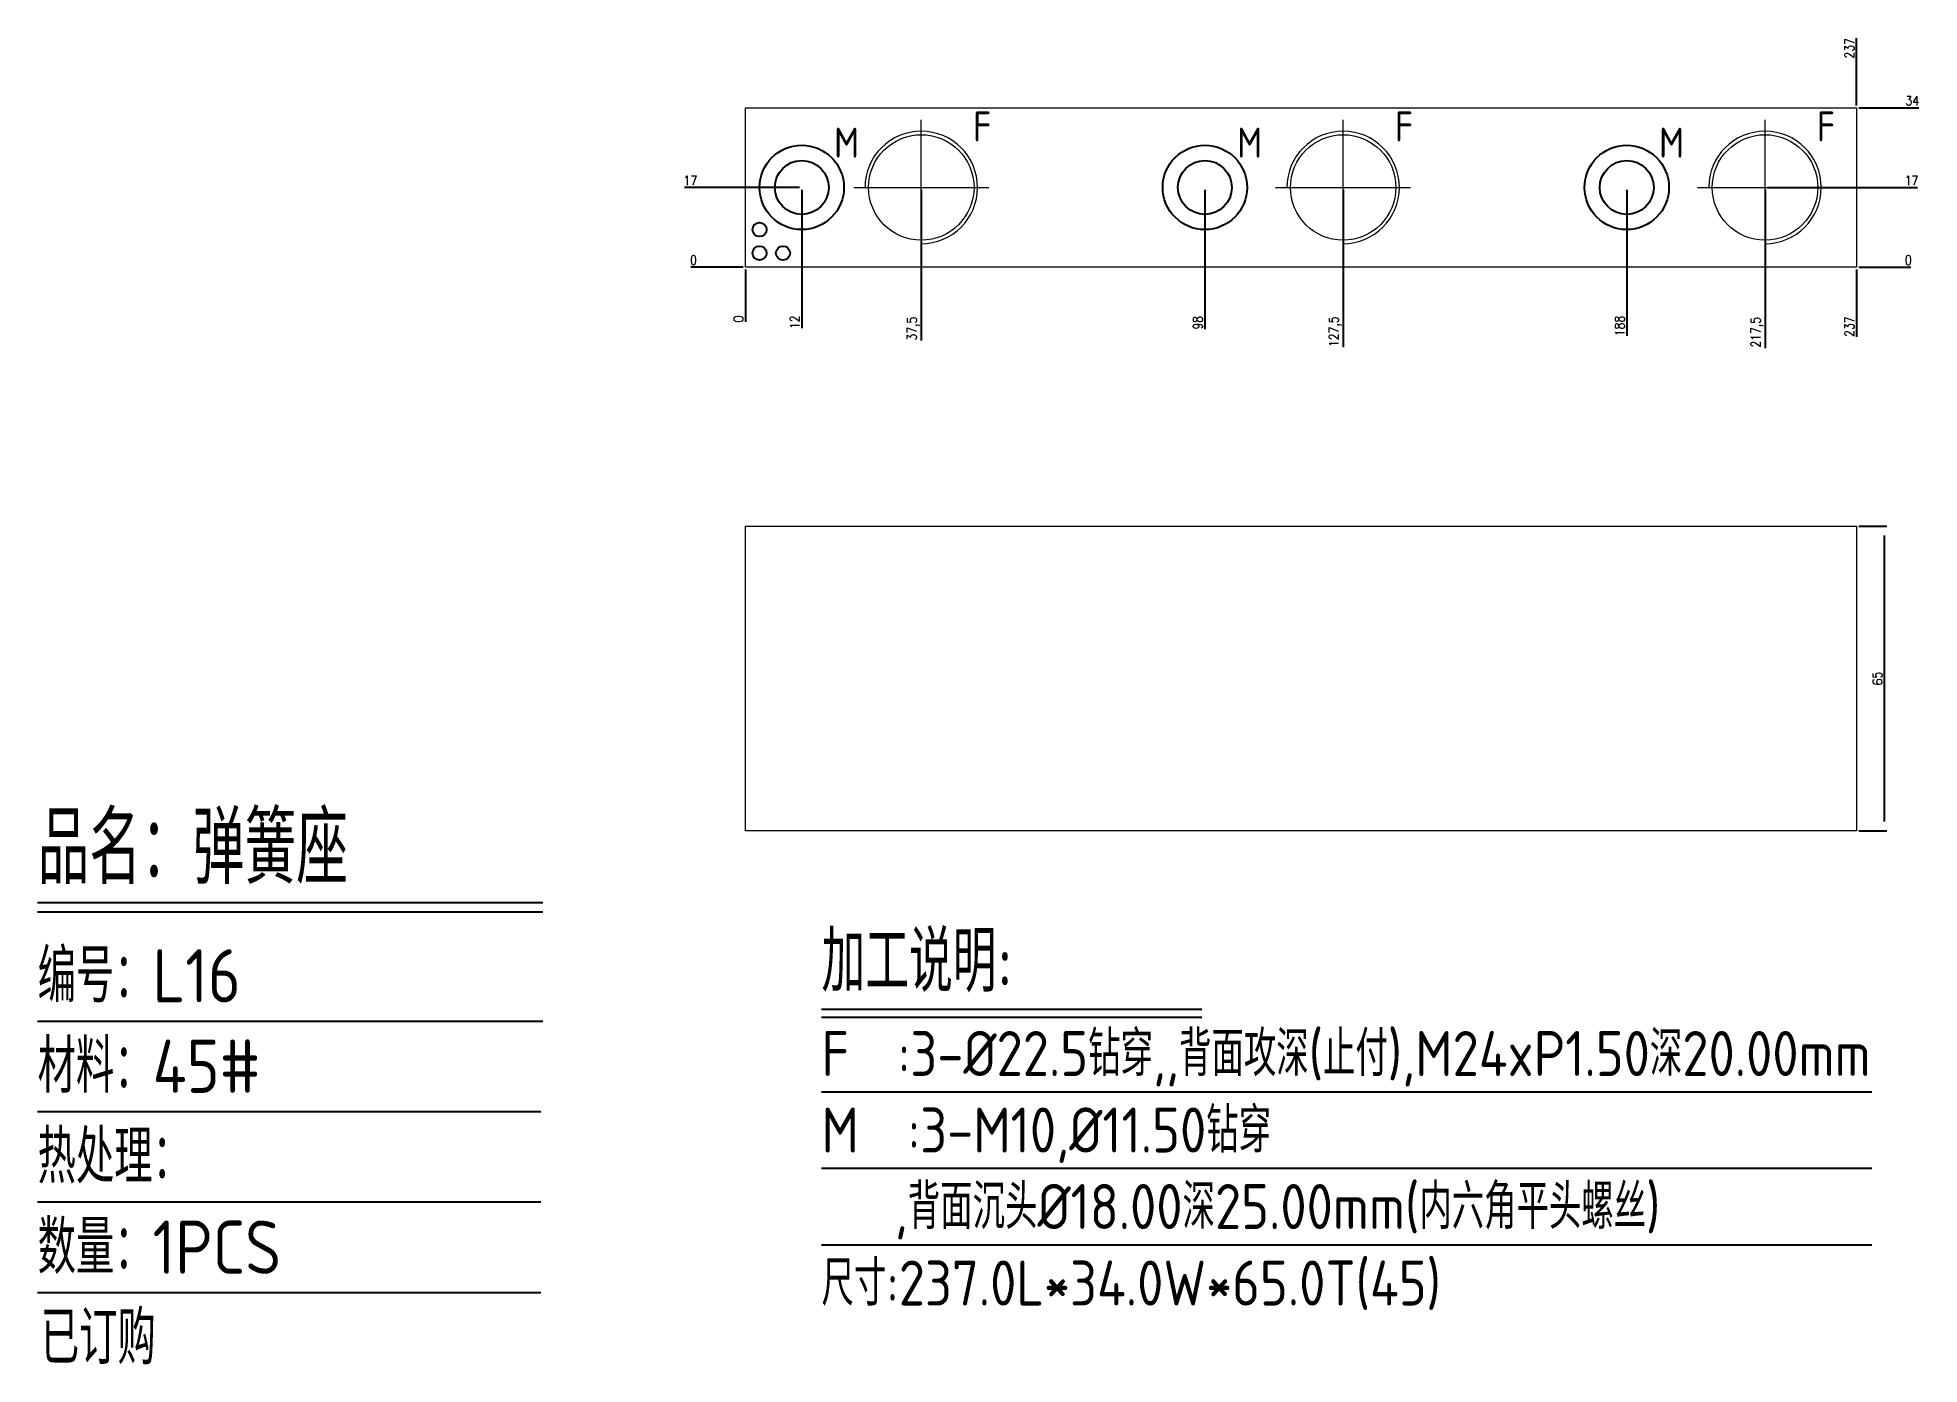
# Model space of a CAD drawing. Header units: millimetres. Extents: x 119864 to 120265, y -13599 to -13316.
import ezdxf
from ezdxf.enums import TextEntityAlignment as Align

# ---------------------------------------------------------------- set-up
doc = ezdxf.new("R2010")
doc.units = ezdxf.units.MM
for name, pattern in [('CENTER', [0]), ('DASHED', [0]), ('HIDDEN', [0])]:
    doc.linetypes.add(name, pattern=pattern)
for name, color, linetype in [('B2', 255, 'Continuous'), ('B2_O', 40, 'Continuous'), ('DIM', 4, 'Continuous'), ('TEXT', 4, 'Continuous')]:
    doc.layers.add(name, color=color, linetype=linetype)
doc.styles.add('gbenor', font='gbenor.shx', dxfattribs={"bigfont": 'gbcbig.shx'})
doc.styles.get("Standard").update_dxf_attribs({"font": 'txt.shx', "width": 0.85, "bigfont": 'ctxt.shx'})
doc.dimstyles.new('T-2-WX', dxfattribs={"dimtxt": 2, "dimasz": 2, "dimexe": 0.5, "dimexo": 0.5, "dimgap": 0.5, "dimtad": 1, "dimtxsty": 'Standard', "dimblk": 'OPEN30', "dimcen": 0, "dimazin": 3, "dimtfac": 1, "dimtmove": 0, "dimatfit": 3, "dimldrblk": 'OPEN30', "dimlwd": -1, "dimlwe": -1})

# ---------------------------------------------------------------- blocks, each defined once
blk = doc.blocks.new('*D7579')
at = {"layer": 'Defpoints', "color": 0}
for p in [(120014.69, -13364.59), (120251.69, -13364.59), (120261.69, -13364.59)]:
    blk.add_point(p, dxfattribs=at)
at = {"layer": 'DIM', "color": 0}
blk.add_line((120252.19, -13364.59), (120263.32, -13364.59), dxfattribs=at)
at = {"layer": 'DIM', "color": 0, "insert": (120262.76, -13363.09), "char_height": 2, "attachment_point": 5}
blk.add_mtext('0', dxfattribs=at)
blk = doc.blocks.new('_Open30')
blk = doc.blocks.new('*D7580')
at = {"layer": 'Defpoints', "color": 0}
for p in [(120232.19, -13347.59), (120261.69, -13347.59), (120014.69, -13364.59)]:
    blk.add_point(p, dxfattribs=at)
at = {"layer": 'DIM', "color": 0}
blk.add_line((120232.69, -13347.59), (120264.7, -13347.59), dxfattribs=at)
at = {"layer": 'DIM', "color": 0, "insert": (120263.44, -13346.09), "char_height": 2, "attachment_point": 5}
blk.add_mtext('17', dxfattribs=at)
blk = doc.blocks.new('*D7581')
at = {"layer": 'Defpoints', "color": 0}
for p in [(120251.69, -13330.59), (120261.69, -13330.59), (120014.69, -13364.59)]:
    blk.add_point(p, dxfattribs=at)
at = {"layer": 'DIM', "color": 0}
blk.add_line((120252.19, -13330.59), (120265.02, -13330.59), dxfattribs=at)
at = {"layer": 'DIM', "color": 0, "insert": (120263.61, -13329.09), "char_height": 2, "attachment_point": 5}
blk.add_mtext('34', dxfattribs=at)
blk = doc.blocks.new('*D7582')
at = {"layer": 'Defpoints', "color": 0}
for p in [(120004.69, -13364.59), (120014.69, -13364.59), (120014.69, -13364.59)]:
    blk.add_point(p, dxfattribs=at)
at = {"layer": 'DIM', "color": 0}
blk.add_line((120014.19, -13364.59), (120003.06, -13364.59), dxfattribs=at)
at = {"layer": 'DIM', "color": 0, "insert": (120003.62, -13363.09), "char_height": 2, "attachment_point": 5}
blk.add_mtext('0', dxfattribs=at)
blk = doc.blocks.new('*D7583')
at = {"layer": 'Defpoints', "color": 0}
for p in [(120004.69, -13347.59), (120026.69, -13347.59), (120014.69, -13364.59)]:
    blk.add_point(p, dxfattribs=at)
at = {"layer": 'DIM', "color": 0}
blk.add_line((120026.19, -13347.59), (120001.68, -13347.59), dxfattribs=at)
at = {"layer": 'DIM', "color": 0, "insert": (120002.93, -13346.09), "char_height": 2, "attachment_point": 5}
blk.add_mtext('17', dxfattribs=at)
blk = doc.blocks.new('*D7584')
at = {"layer": 'Defpoints', "color": 0}
for p in [(120014.69, -13364.59), (120251.69, -13364.59), (120251.69, -13374.59)]:
    blk.add_point(p, dxfattribs=at)
at = {"layer": 'DIM', "color": 0}
blk.add_line((120251.69, -13365.09), (120251.69, -13379.46), dxfattribs=at)
at = {"layer": 'DIM', "color": 0, "insert": (120250.19, -13377.27), "char_height": 2, "attachment_point": 5, "rotation": 90}
blk.add_mtext('237', dxfattribs=at)
blk = doc.blocks.new('*D7585')
at = {"layer": 'Defpoints', "color": 0}
for p in [(120232.19, -13347.59), (120014.69, -13364.59), (120232.19, -13374.59)]:
    blk.add_point(p, dxfattribs=at)
at = {"layer": 'DIM', "color": 0}
blk.add_line((120232.19, -13348.09), (120232.19, -13381.89), dxfattribs=at)
at = {"layer": 'DIM', "color": 0, "insert": (120230.5, -13378.49), "char_height": 2, "attachment_point": 5, "rotation": 90}
blk.add_mtext('217,5', dxfattribs=at)
blk = doc.blocks.new('*D7586')
at = {"layer": 'Defpoints', "color": 0}
for p in [(120202.69, -13347.59), (120014.69, -13364.59), (120202.69, -13374.59)]:
    blk.add_point(p, dxfattribs=at)
at = {"layer": 'DIM', "color": 0}
blk.add_line((120202.69, -13348.09), (120202.69, -13379.21), dxfattribs=at)
at = {"layer": 'DIM', "color": 0, "insert": (120201.19, -13377.15), "char_height": 2, "attachment_point": 5, "rotation": 90}
blk.add_mtext('188', dxfattribs=at)
blk = doc.blocks.new('*D7587')
at = {"layer": 'Defpoints', "color": 0}
for p in [(120142.19, -13347.59), (120014.69, -13364.59), (120142.19, -13374.59)]:
    blk.add_point(p, dxfattribs=at)
at = {"layer": 'DIM', "color": 0}
blk.add_line((120142.19, -13348.09), (120142.19, -13381.64), dxfattribs=at)
at = {"layer": 'DIM', "color": 0, "insert": (120140.5, -13378.36), "char_height": 2, "attachment_point": 5, "rotation": 90}
blk.add_mtext('127,5', dxfattribs=at)
blk = doc.blocks.new('*D7588')
at = {"layer": 'Defpoints', "color": 0}
for p in [(120112.69, -13347.59), (120014.69, -13364.59), (120112.69, -13374.59)]:
    blk.add_point(p, dxfattribs=at)
at = {"layer": 'DIM', "color": 0}
blk.add_line((120112.69, -13348.09), (120112.69, -13377.84), dxfattribs=at)
at = {"layer": 'DIM', "color": 0, "insert": (120111.19, -13376.46), "char_height": 2, "attachment_point": 5, "rotation": 90}
blk.add_mtext('98', dxfattribs=at)
blk = doc.blocks.new('*D7589')
at = {"layer": 'Defpoints', "color": 0}
for p in [(120052.19, -13347.59), (120014.69, -13364.59), (120052.19, -13374.59)]:
    blk.add_point(p, dxfattribs=at)
at = {"layer": 'DIM', "color": 0}
blk.add_line((120052.19, -13348.09), (120052.19, -13380.27), dxfattribs=at)
at = {"layer": 'DIM', "color": 0, "insert": (120050.5, -13377.68), "char_height": 2, "attachment_point": 5, "rotation": 90}
blk.add_mtext('37,5', dxfattribs=at)
blk = doc.blocks.new('*D7590')
at = {"layer": 'Defpoints', "color": 0}
for p in [(120026.69, -13347.59), (120014.69, -13364.59), (120026.69, -13374.59)]:
    blk.add_point(p, dxfattribs=at)
at = {"layer": 'DIM', "color": 0}
blk.add_line((120026.69, -13348.09), (120026.69, -13377.6), dxfattribs=at)
at = {"layer": 'DIM', "color": 0, "insert": (120025.19, -13376.34), "char_height": 2, "attachment_point": 5, "rotation": 90}
blk.add_mtext('12', dxfattribs=at)
blk = doc.blocks.new('*D7591')
at = {"layer": 'Defpoints', "color": 0}
for p in [(120014.69, -13364.59), (120014.69, -13364.59), (120014.69, -13374.59)]:
    blk.add_point(p, dxfattribs=at)
at = {"layer": 'DIM', "color": 0}
blk.add_line((120014.69, -13365.09), (120014.69, -13376.22), dxfattribs=at)
at = {"layer": 'DIM', "color": 0, "insert": (120013.19, -13375.65), "char_height": 2, "attachment_point": 5, "rotation": 90}
blk.add_mtext('0', dxfattribs=at)
blk = doc.blocks.new('*D7592')
at = {"layer": 'Defpoints', "color": 0}
for p in [(120251.69, -13320.59), (120251.69, -13330.59), (120014.69, -13364.59)]:
    blk.add_point(p, dxfattribs=at)
at = {"layer": 'DIM', "color": 0}
blk.add_line((120251.69, -13330.09), (120251.69, -13315.71), dxfattribs=at)
at = {"layer": 'DIM', "color": 0, "insert": (120250.19, -13317.9), "char_height": 2, "attachment_point": 5, "rotation": 90}
blk.add_mtext('237', dxfattribs=at)
blk = doc.blocks.new('*D7593')
at = {"layer": 'Defpoints', "color": 0}
for p in [(120251.69, -13419.86), (120257.69, -13419.86), (120251.69, -13484.86)]:
    blk.add_point(p, dxfattribs=at)
at = {"layer": 'DIM', "color": 0}
for p, q in [((120252.19, -13419.86), (120258.19, -13419.86)), ((120257.69, -13482.86), (120257.69, -13421.86)), ((120252.19, -13484.86), (120258.19, -13484.86))]:
    blk.add_line(p, q, dxfattribs=at)
at = {"layer": 'DIM', "color": 0, "insert": (120256.19, -13452.36), "char_height": 2, "attachment_point": 5, "rotation": 90}
blk.add_mtext('65', dxfattribs=at)

msp = doc.modelspace()

# ---------------------------------------------------------------- linework, layer by layer
at = {"layer": 'B2', "color": 4, "linetype": 'CENTER', "lineweight": 15}
for p, q in [((120052.189, -13361.986), (120052.189, -13333.186)), ((120142.189, -13361.986), (120142.189, -13333.186)), ((120232.189, -13361.986), (120232.189, -13333.186)), ((120037.789, -13347.586), (120066.589, -13347.586)), ((120127.789, -13347.586), (120156.589, -13347.586)), ((120217.789, -13347.586), (120246.589, -13347.586))]:
    msp.add_line(p, q, dxfattribs=at)
at = {"layer": 'B2', "linetype": 'Continuous', "lineweight": 15}
for points in [[(120014.689, -13364.586), (120014.689, -13330.586), (120251.689, -13330.586), (120251.689, -13364.586)], [(120014.689, -13419.864), (120251.689, -13419.864), (120251.689, -13484.864), (120014.689, -13484.864)]]:
    msp.add_lwpolyline(points, close=True, dxfattribs=at)
at = {"layer": 'B2', "color": 4, "linetype": 'DASHED', "lineweight": 15}
for centre in [(120052.189, -13347.586), (120142.189, -13347.586), (120232.189, -13347.586)]:
    msp.add_circle(centre, 11.25, dxfattribs=at)
for centre in [(120052.189, -13347.586), (120142.189, -13347.586), (120232.189, -13347.586)]:
    msp.add_arc(centre, 12, 270, 180, dxfattribs=at)
at = {"layer": 'B2_O', "linetype": 'HIDDEN', "ltscale": 3}
for centre in [(120026.689, -13347.586), (120112.689, -13347.586), (120202.689, -13347.586)]:
    msp.add_circle(centre, 9, dxfattribs=at)
at = {"layer": 'B2_O', "linetype": 'Continuous', "ltscale": 3}
for centre in [(120026.689, -13347.586), (120112.689, -13347.586), (120202.689, -13347.586)]:
    msp.add_circle(centre, 5.75, dxfattribs=at)
at = {"layer": 'DIM', "color": 4, "linetype": 'Continuous', "lineweight": 25}
for p, q in [((119863.677, -13500.144), (119971.482, -13500.144)), ((119863.677, -13502.131), (119971.482, -13502.131)), ((119863.677, -13525.405), (119971.482, -13525.405)), ((119863.677, -13544.706), (119971.014, -13544.706)), ((119863.677, -13564.007), (119971.014, -13564.007)), ((119863.677, -13583.308), (119971.014, -13583.308))]:
    msp.add_line(p, q, dxfattribs=at)
at = {"layer": 'TEXT', "color": 3}
for p, q in [((120030.91, -13522.881), (120112.011, -13522.881)), ((120030.91, -13524.561), (120112.011, -13524.561)), ((120030.91, -13540.497), (120255.001, -13540.497)), ((120030.91, -13556.817), (120255.001, -13556.817)), ((120030.91, -13573.137), (120255.001, -13573.137))]:
    msp.add_line(p, q, dxfattribs=at)
at = {"layer": 'TEXT', "color": 4}
for centre in [(120017.689, -13356.586), (120017.689, -13361.586), (120022.689, -13361.586)]:
    msp.add_circle(centre, 1.5, dxfattribs=at)

# ---------------------------------------------------------------- texts
at = {"layer": 'DIM', "color": 3, "linetype": 'Continuous', "lineweight": 25, "style": 'gbenor'}
for s, height, p in [('品名：弹簧座', 15.327, (119863.677, -13496.171)), ('编号：L16', 11.3534, (119863.677, -13521.432)), ('材料：45#', 11.3534, (119863.677, -13540.732)), ('热处理：', 11.3534, (119863.677, -13560.033)), ('数量：1PCS', 11.3534, (119863.677, -13579.334)), ('已订购', 11.3534, (119864.368, -13598.635))]:
    msp.add_text(s, height=height, dxfattribs=at).set_placement(p)
at = {"layer": 'TEXT', "color": 4, "style": 'gbenor'}
for s, p in [('F', (120065.19, -13334.585)), ('F', (120155.19, -13334.585)), ('F', (120245.19, -13334.585)), ('M', (120036.249, -13338.026)), ('M', (120122.249, -13338.026)), ('M', (120212.249, -13338.026))]:
    msp.add_text(s, height=6.4, dxfattribs=at).set_placement(p, align=Align.MIDDLE_CENTER)
for s, height, p in [('加工说明: ', 12.96, (120030.91, -13519.185)), ('F  :3-%%c22.5钻穿,,背面攻深(止付),M24xP1.50深20.00mm', 9.6, (120030.91, -13537.137)), ('M  :3-M10,%%c11.50钻穿', 9.6, (120030.91, -13553.457)), ('   ,背面沉头%%C18.00深25.00mm(内六角平头螺丝)', 9.6, (120030.91, -13569.777)), ('尺寸:237.0L*34.0W*65.0T(45)', 9.6, (120030.91, -13586.097))]:
    msp.add_text(s, height=height, dxfattribs=at).set_placement(p)

# ---------------------------------------------------------------- dimensions: what is measured, and where the dimension line sits
at = {"layer": 'DIM', "color": 4}
for feature_location, offset, dtype, origin, picture, middle in [((120251.689, -13330.586), (0, 10), 1, (120014.689, -13364.586), '*D7592', (120250.189, -13317.901)), ((120251.689, -13330.586), (10, 0), 0, (120014.689, -13364.586), '*D7581', (120263.606, -13329.086)), ((120026.689, -13347.586), (-22, 0), 0, (120014.689, -13364.586), '*D7583', (120002.934, -13346.086)), ((120232.189, -13347.586), (29.5, 0), 0, (120014.689, -13364.586), '*D7580', (120263.444, -13346.086)), ((120232.189, -13347.586), (0, -27), 1, (120014.689, -13364.586), '*D7585', (120230.498, -13378.486)), ((120202.689, -13347.586), (0, -27), 1, (120014.689, -13364.586), '*D7586', (120201.189, -13377.151)), ((120142.189, -13347.586), (0, -27), 1, (120014.689, -13364.586), '*D7587', (120140.498, -13378.365)), ((120112.689, -13347.586), (0, -27), 1, (120014.689, -13364.586), '*D7588', (120111.189, -13376.462)), ((120052.189, -13347.586), (0, -27), 1, (120014.689, -13364.586), '*D7589', (120050.498, -13377.677)), ((120026.689, -13347.586), (0, -27), 1, (120014.689, -13364.586), '*D7590', (120025.189, -13376.341)), ((120014.688897791, -13364.586285091), (-10, 0), 0, (120014.688897791, -13364.586285091), '*D7582', (120003.622231124, -13363.086285091)), ((120251.688897791, -13364.586285091), (10, 0), 0, (120014.688897791, -13364.586285091), '*D7579', (120262.755564457, -13363.086285091)), ((120014.688897791, -13364.586285091), (0, -10), 1, (120014.688897791, -13364.586285091), '*D7591', (120013.188897791, -13375.652951758)), ((120251.689, -13364.586), (0, -10), 1, (120014.689, -13364.586), '*D7584', (120250.189, -13377.272))]:
    dim = msp.add_ordinate_dim(feature_location=feature_location, offset=offset, dtype=dtype, origin=origin, dimstyle='T-2-WX', dxfattribs=at)
    dim.commit()
    dim.dimension.update_dxf_attribs({"geometry": picture, "text_midpoint": middle})
dim = msp.add_linear_dim(base=(120257.689, -13419.864), p1=(120251.689, -13484.864), p2=(120251.689, -13419.864), angle=90, dimstyle='T-2-WX', dxfattribs=at)
dim.commit()
dim.dimension.update_dxf_attribs({"geometry": '*D7593', "text_midpoint": (120256.189, -13452.364)})

doc.saveas('drawing.dxf')
